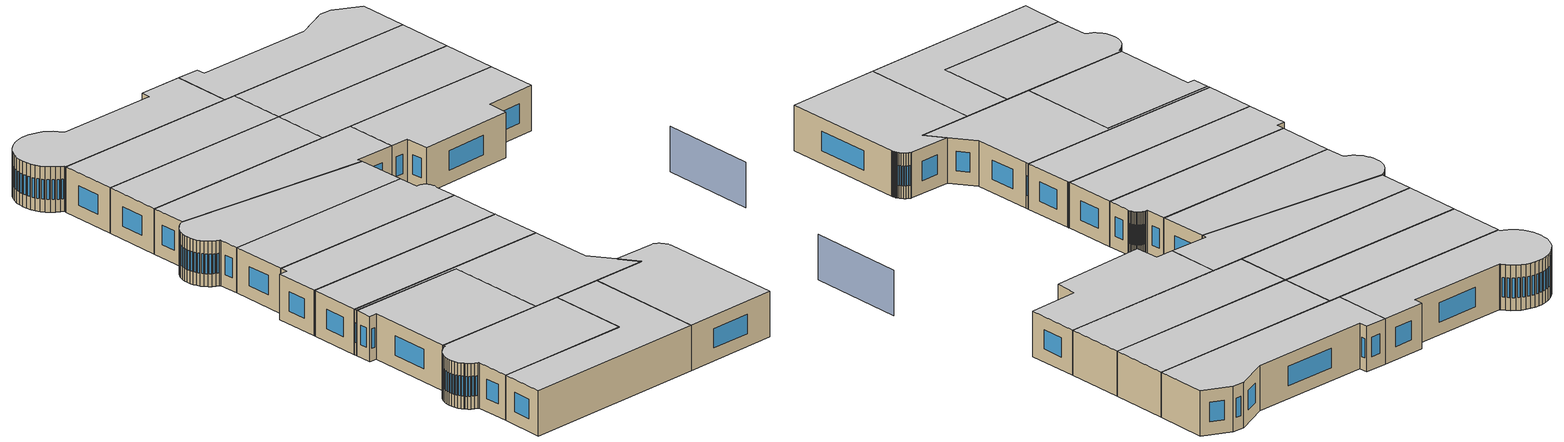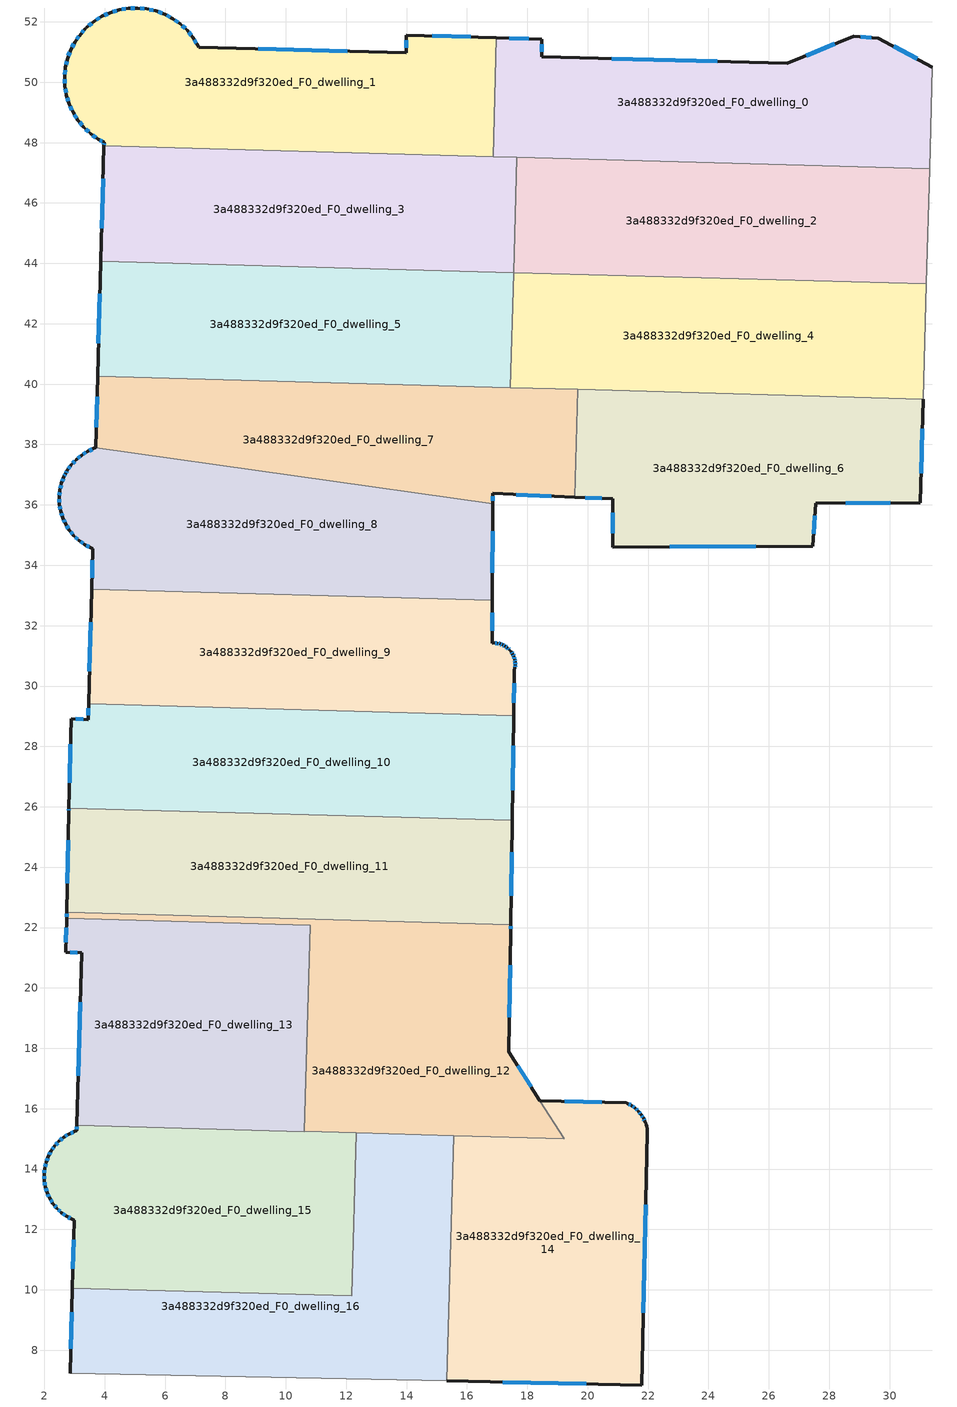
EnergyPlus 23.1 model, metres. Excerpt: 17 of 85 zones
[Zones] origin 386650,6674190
3a488332d9f320ed_F0_dwelling_0
 floor ground (EU_floor_Construction): 31.42,50.5 31.33,47.13 16.87,47.53 16.98,51.47 18.49,51.43 18.48,50.85 26.61,50.63 28.82,51.52 29.63,51.46 z0
 wall outside (EU_wall_Construction): 31.42,50.5 29.63,51.46 28.82,51.52 26.61,50.63 18.48,50.85 18.49,51.43 16.98,51.47 z0:3
 wall adiabatic (EU_wall_Construction): 31.33,47.13 31.42,50.5 z0:3
 wall to 3a488332d9f320ed_F0_dwelling_1 (EU_wall_Construction): 16.98,51.47 16.87,47.53 z0:3
 wall to 3a488332d9f320ed_F0_dwelling_2 (EU_wall_Construction): 17.65,47.51 31.33,47.13 z0:3
 wall to 3a488332d9f320ed_F0_dwelling_3 (EU_wall_Construction): 16.87,47.53 17.65,47.51 z0:3
 window (EU_Window_Construction): 24.28,50.69 20.8,50.78 / 28.19,51.27 27.24,50.88 / 29.4,51.48 29.05,51.51 / 30.91,50.77 30.14,51.19 / 18.05,51.44 17.41,51.46 / 18.48,51.01 18.48,51.26 z0.86:2.14
 ceiling to 3a488332d9f320ed_F1_dwelling_0 (EU_floor_Construction): 31.33,47.13 31.42,50.5 29.63,51.46 28.82,51.52 26.61,50.63 18.48,50.85 18.49,51.43 16.98,51.47 16.87,47.53 z3
3a488332d9f320ed_F0_dwelling_1
 floor ground (EU_floor_Construction): 16.98,51.47 16.87,47.53 3.98,47.89 3.98,48.01 3.78,48.12 3.53,48.29 3.31,48.5 3.11,48.74 2.95,49 2.82,49.28 2.73,49.57 2.68,49.88 2.67,50.18 2.7,50.49 2.77,50.79 2.88,51.08 3.02,51.35 3.2,51.6 3.36,51.77 3.41,51.82 3.65,52.02 3.91,52.18 4.19,52.31 4.48,52.4 4.78,52.45 5.09,52.46 5.4,52.43 5.7,52.36 5.98,52.25 6.26,52.11 6.51,51.93 6.73,51.72 6.92,51.48 7.09,51.22 7.12,51.16 13.99,50.97 13.99,51.56 z0
 wall outside (EU_wall_Construction): 16.98,51.47 13.99,51.56 13.99,50.97 7.12,51.16 7.09,51.22 6.92,51.48 6.73,51.72 6.51,51.93 6.26,52.11 5.98,52.25 5.7,52.36 5.4,52.43 5.09,52.46 4.78,52.45 4.48,52.4 4.19,52.31 3.91,52.18 3.65,52.02 3.41,51.82 3.36,51.77 3.2,51.6 3.02,51.35 2.88,51.08 2.77,50.79 2.7,50.49 2.67,50.18 2.68,49.88 2.73,49.57 2.82,49.28 2.95,49 3.11,48.74 3.31,48.5 3.53,48.29 3.78,48.12 3.98,48.01 3.98,47.89 z0:3
 wall to 3a488332d9f320ed_F0_dwelling_3 (EU_wall_Construction): 3.98,47.89 16.87,47.53 z0:3
 window (EU_Window_Construction): 2.85,50.99 2.8,50.87 / 2.98,51.27 2.92,51.15 / 3.15,51.53 3.07,51.42 / 3.31,51.72 3.25,51.65 / 3.58,51.96 3.48,51.88 / 3.83,52.13 3.72,52.06 / 4.11,52.27 3.99,52.22 / 4.4,52.37 4.27,52.33 / 4.7,52.43 4.57,52.41 / 5,52.46 4.87,52.45 / 5.31,52.44 5.18,52.45 / 5.61,52.38 5.48,52.41 / 5.9,52.28 5.78,52.33 / 6.18,52.15 6.06,52.21 / 6.43,51.98 6.33,52.06 / 6.67,51.78 6.57,51.87 / 6.87,51.55 6.79,51.65 / 7.04,51.3 6.97,51.41 / 12.03,51.02 9.09,51.1 / 13.99,51.39 13.99,51.14 / 16.12,51.5 14.85,51.54 / 3.98,47.97 3.98,47.92 / 3.84,48.08 3.92,48.04 / 3.61,48.24 3.71,48.17 / 3.37,48.44 3.47,48.35 / 3.17,48.67 3.25,48.57 / 3,48.93 3.07,48.81 / 2.86,49.2 2.92,49.08 / 2.76,49.49 2.8,49.36 / 2.7,49.79 2.72,49.66 / 2.68,50.1 2.68,49.96 / 2.69,50.4 2.68,50.27 / 2.75,50.7 2.72,50.57 z0.86:2.14
 ceiling to 3a488332d9f320ed_F1_dwelling_1 (EU_floor_Construction): 16.87,47.53 16.98,51.47 13.99,51.56 13.99,50.97 7.12,51.16 7.09,51.22 6.92,51.48 6.73,51.72 6.51,51.93 6.26,52.11 5.98,52.25 5.7,52.36 5.4,52.43 5.09,52.46 4.78,52.45 4.48,52.4 4.19,52.31 3.91,52.18 3.65,52.02 3.41,51.82 3.36,51.77 3.2,51.6 3.02,51.35 2.88,51.08 2.77,50.79 2.7,50.49 2.67,50.18 2.68,49.88 2.73,49.57 2.82,49.28 2.95,49 3.11,48.74 3.31,48.5 3.53,48.29 3.78,48.12 3.98,48.01 3.98,47.89 z3
3a488332d9f320ed_F0_dwelling_10
 floor ground (EU_floor_Construction): 17.55,29.02 17.5,25.55 2.82,25.95 2.89,28.92 3.45,28.89 3.47,29.41 z0
 wall outside (EU_wall_Construction): 3.47,29.41 3.45,28.89 2.89,28.92 2.82,25.95 / 17.5,25.55 17.55,29.02 z0:3
 wall to 3a488332d9f320ed_F0_dwelling_9 (EU_wall_Construction): 17.55,29.02 3.47,29.41 z0:3
 wall to 3a488332d9f320ed_F0_dwelling_11 (EU_wall_Construction): 2.82,25.95 17.5,25.55 z0:3
 window (EU_Window_Construction): 3.29,28.9 3.05,28.91 / 3.46,29.26 3.46,29.04 / 17.52,26.54 17.54,28.03 / 2.87,28.07 2.84,26.8 z0.86:2.14
 ceiling to 3a488332d9f320ed_F1_dwelling_10 (EU_floor_Construction): 17.5,25.55 17.55,29.02 3.47,29.41 3.45,28.89 2.89,28.92 2.82,25.95 z3
3a488332d9f320ed_F0_dwelling_11
 floor ground (EU_floor_Construction): 17.5,25.55 17.5,25.5 17.5,25.45 17.45,22.1 2.74,22.5 2.82,25.85 2.82,25.95 z0
 wall outside (EU_wall_Construction): 17.45,22.1 17.5,25.45 17.5,25.5 17.5,25.55 / 2.82,25.95 2.82,25.85 2.74,22.5 z0:3
 wall to 3a488332d9f320ed_F0_dwelling_12 (EU_wall_Construction): 2.74,22.5 17.45,22.1 z0:3
 window (EU_Window_Construction): 17.47,23.05 17.49,24.49 / 2.8,24.9 2.76,23.46 / 2.82,25.93 2.82,25.88 z0.86:2.14
 ceiling to 3a488332d9f320ed_F1_dwelling_11 (EU_floor_Construction): 17.45,22.1 17.5,25.45 17.5,25.5 17.5,25.55 2.82,25.95 2.82,25.85 2.74,22.5 z3
3a488332d9f320ed_F0_dwelling_12
 floor ground (EU_floor_Construction): 17.45,22.1 17.45,21.9 17.39,17.89 18.42,16.27 19.22,15 10.62,15.24 10.8,22.08 2.74,22.31 2.74,22.5 z0
 wall outside (EU_wall_Construction): 2.74,22.5 2.74,22.31 / 18.42,16.27 17.39,17.89 17.45,21.9 17.45,22.1 z0:3
 wall to 3a488332d9f320ed_F0_dwelling_13 (EU_wall_Construction): 2.74,22.31 10.8,22.08 10.62,15.24 z0:3
 wall to 3a488332d9f320ed_F0_dwelling_14 (EU_wall_Construction): 15.56,15.11 19.22,15 18.42,16.27 z0:3
 wall to 3a488332d9f320ed_F0_dwelling_16 (EU_wall_Construction): 12.33,15.2 15.56,15.11 z0:3
 wall to 3a488332d9f320ed_F0_dwelling_15 (EU_wall_Construction): 10.62,15.24 12.33,15.2 z0:3
 window (EU_Window_Construction): 2.74,22.45 2.74,22.36 / 17.45,21.96 17.45,22.04 / 17.41,19.04 17.43,20.75 / 18.12,16.73 17.68,17.43 z0.86:2.14
 ceiling to 3a488332d9f320ed_F1_dwelling_12 (EU_floor_Construction): 19.22,15 18.42,16.27 17.39,17.89 17.45,21.9 17.45,22.1 2.74,22.5 2.74,22.31 10.8,22.08 10.62,15.24 z3
3a488332d9f320ed_F0_dwelling_13
 floor ground (EU_floor_Construction): 10.8,22.08 10.62,15.24 3.08,15.45 3.24,21.16 2.71,21.18 2.74,22.31 z0
 wall outside (EU_wall_Construction): 2.74,22.31 2.71,21.18 3.24,21.16 3.08,15.45 z0:3
 wall to 3a488332d9f320ed_F0_dwelling_15 (EU_wall_Construction): 3.08,15.45 10.62,15.24 z0:3
 window (EU_Window_Construction): 3.19,19.53 3.13,17.08 / 2.86,21.18 3.09,21.17 / 2.73,21.99 2.72,21.5 z0.86:2.14
 ceiling to 3a488332d9f320ed_F1_dwelling_13 (EU_floor_Construction): 10.62,15.24 10.8,22.08 2.74,22.31 2.71,21.18 3.24,21.16 3.08,15.45 z3
3a488332d9f320ed_F0_dwelling_14
 floor ground (EU_floor_Construction): 21.68,15.92 21.78,15.8 21.85,15.68 21.89,15.59 21.91,15.55 21.92,15.53 21.94,15.47 21.95,15.41 21.97,15.33 21.98,15.27 21.98,15.2 21.79,6.85 15.34,6.98 15.56,15.11 19.22,15 18.42,16.27 21.28,16.19 21.33,16.17 21.46,16.1 21.58,16.02 z0
 wall outside (EU_wall_Construction): 15.34,6.98 21.79,6.85 21.98,15.2 21.98,15.27 21.97,15.33 21.95,15.41 21.94,15.47 21.92,15.53 21.91,15.55 21.89,15.59 21.85,15.68 21.78,15.8 21.68,15.92 21.58,16.02 21.46,16.1 21.33,16.17 21.28,16.19 18.42,16.27 z0:3
 wall to 3a488332d9f320ed_F0_dwelling_16 (EU_wall_Construction): 15.56,15.11 15.34,6.98 z0:3
 window (EU_Window_Construction): 20.46,16.21 19.24,16.25 / 21.42,16.12 21.36,16.15 / 21.54,16.04 21.49,16.08 / 21.65,15.95 21.61,15.99 / 21.75,15.84 21.71,15.89 / 21.83,15.72 21.8,15.77 / 21.88,15.61 21.86,15.66 / 21.85,9.23 21.93,12.82 / 17.18,6.94 19.95,6.88 z0.86:2.14
 ceiling to 3a488332d9f320ed_F1_dwelling_14 (EU_floor_Construction): 21.79,6.85 21.98,15.2 21.98,15.27 21.97,15.33 21.95,15.41 21.94,15.47 21.92,15.53 21.91,15.55 21.89,15.59 21.85,15.68 21.78,15.8 21.68,15.92 21.58,16.02 21.46,16.1 21.33,16.17 21.28,16.19 18.42,16.27 19.22,15 15.56,15.11 15.34,6.98 z3
3a488332d9f320ed_F0_dwelling_15
 floor ground (EU_floor_Construction): 12.33,15.2 12.18,9.8 2.93,10.06 2.99,12.31 2.92,12.34 2.74,12.43 2.57,12.55 2.42,12.7 2.32,12.82 2.29,12.85 2.18,13.03 2.09,13.21 2.03,13.41 2,13.62 1.99,13.82 2.01,14.03 2.06,14.23 2.13,14.42 2.23,14.6 2.35,14.77 2.49,14.92 2.65,15.05 2.82,15.16 3.01,15.24 3.07,15.27 3.08,15.45 z0
 wall outside (EU_wall_Construction): 3.07,15.27 3.01,15.24 2.82,15.16 2.65,15.05 2.49,14.92 2.35,14.77 2.23,14.6 2.13,14.42 2.06,14.23 2.01,14.03 1.99,13.82 2,13.62 2.03,13.41 2.09,13.21 2.18,13.03 2.29,12.85 2.32,12.82 2.42,12.7 2.57,12.55 2.74,12.43 2.92,12.34 2.99,12.31 2.93,10.06 / 3.08,15.45 3.08,15.27 z0:3
 wall to 3a488332d9f320ed_F0_dwelling_16 (EU_wall_Construction): 2.93,10.06 12.18,9.8 12.33,15.2 z0:3
 window (EU_Window_Construction): 2.05,13.36 2.08,13.27 / 2.01,13.56 2.02,13.47 / 1.99,13.76 2,13.67 / 2.01,13.97 2,13.88 / 2.04,14.17 2.03,14.08 / 2.11,14.36 2.08,14.28 / 2.2,14.55 2.16,14.47 / 2.31,14.72 2.26,14.65 / 2.45,14.88 2.39,14.81 / 2.6,15.01 2.53,14.96 / 2.77,15.13 2.69,15.08 / 2.95,15.22 2.87,15.18 / 3.08,15.4 3.08,15.32 / 2.97,11.67 2.95,10.7 / 2.79,12.41 2.87,12.37 / 2.62,12.52 2.69,12.47 / 2.46,12.66 2.53,12.59 / 2.34,12.79 2.39,12.73 / 2.21,12.98 2.26,12.9 / 2.12,13.16 2.15,13.08 z0.86:2.14
 ceiling to 3a488332d9f320ed_F1_dwelling_15 (EU_floor_Construction): 12.18,9.8 12.33,15.2 3.08,15.45 3.07,15.27 3.01,15.24 2.82,15.16 2.65,15.05 2.49,14.92 2.35,14.77 2.23,14.6 2.13,14.42 2.06,14.23 2.01,14.03 1.99,13.82 2,13.62 2.03,13.41 2.09,13.21 2.18,13.03 2.29,12.85 2.32,12.82 2.42,12.7 2.57,12.55 2.74,12.43 2.92,12.34 2.99,12.31 2.93,10.06 z3
3a488332d9f320ed_F0_dwelling_16
 floor ground (EU_floor_Construction): 15.56,15.11 15.34,6.98 2.85,7.24 2.93,10.06 12.18,9.8 12.33,15.2 z0
 wall outside (EU_wall_Construction): 2.93,10.06 2.85,7.24 z0:3
 wall adiabatic (EU_wall_Construction): 2.85,7.24 15.34,6.98 z0:3
 window (EU_Window_Construction): 2.91,9.25 2.88,8.04 z0.86:2.14
 ceiling to 3a488332d9f320ed_F1_dwelling_16 (EU_floor_Construction): 15.34,6.98 15.56,15.11 12.33,15.2 12.18,9.8 2.93,10.06 2.85,7.24 z3
3a488332d9f320ed_F0_dwelling_2
 floor ground (EU_floor_Construction): 31.33,47.13 31.22,43.32 17.55,43.7 17.65,47.51 z0
 wall to 3a488332d9f320ed_F0_dwelling_4 (EU_wall_Construction): 17.55,43.7 31.22,43.32 z0:3
 wall to 3a488332d9f320ed_F0_dwelling_3 (EU_wall_Construction): 17.65,47.51 17.55,43.7 z0:3
 wall adiabatic (EU_wall_Construction): 31.22,43.32 31.33,47.13 z0:3
 ceiling to 3a488332d9f320ed_F1_dwelling_2 (EU_floor_Construction): 31.22,43.32 31.33,47.13 17.65,47.51 17.55,43.7 z3
3a488332d9f320ed_F0_dwelling_3
 floor ground (EU_floor_Construction): 17.65,47.51 17.55,43.7 3.87,44.08 3.98,47.89 z0
 wall outside (EU_wall_Construction): 3.98,47.89 3.87,44.08 z0:3
 wall to 3a488332d9f320ed_F0_dwelling_5 (EU_wall_Construction): 3.87,44.08 17.55,43.7 z0:3
 window (EU_Window_Construction): 3.95,46.8 3.9,45.17 z0.86:2.14
 ceiling to 3a488332d9f320ed_F1_dwelling_3 (EU_floor_Construction): 17.55,43.7 17.65,47.51 3.98,47.89 3.87,44.08 z3
3a488332d9f320ed_F0_dwelling_4
 floor ground (EU_floor_Construction): 31.22,43.32 31.12,39.51 17.44,39.88 17.55,43.7 z0
 wall to 3a488332d9f320ed_F0_dwelling_5 (EU_wall_Construction): 17.55,43.7 17.44,39.88 z0:3
 wall adiabatic (EU_wall_Construction): 31.12,39.51 31.22,43.32 z0:3
 wall to 3a488332d9f320ed_F0_dwelling_6 (EU_wall_Construction): 19.66,39.82 31.12,39.51 z0:3
 wall to 3a488332d9f320ed_F0_dwelling_7 (EU_wall_Construction): 17.44,39.88 19.66,39.82 z0:3
 ceiling to 3a488332d9f320ed_F1_dwelling_4 (EU_floor_Construction): 31.12,39.51 31.22,43.32 17.55,43.7 17.44,39.88 z3
3a488332d9f320ed_F0_dwelling_5
 floor ground (EU_floor_Construction): 17.55,43.7 17.44,39.88 3.77,40.26 3.87,44.08 z0
 wall outside (EU_wall_Construction): 3.87,44.08 3.77,40.26 z0:3
 wall to 3a488332d9f320ed_F0_dwelling_7 (EU_wall_Construction): 3.77,40.26 17.44,39.88 z0:3
 window (EU_Window_Construction): 3.84,42.99 3.8,41.35 z0.86:2.14
 ceiling to 3a488332d9f320ed_F1_dwelling_5 (EU_floor_Construction): 17.44,39.88 17.55,43.7 3.87,44.08 3.77,40.26 z3
3a488332d9f320ed_F0_dwelling_6
 floor ground (EU_floor_Construction): 31.12,39.51 31.02,36.07 27.55,36.05 27.46,34.63 20.83,34.6 20.83,36.2 19.57,36.26 19.66,39.82 z0
 wall outside (EU_wall_Construction): 19.57,36.26 20.83,36.2 20.83,34.6 27.46,34.63 27.55,36.05 31.02,36.07 31.12,39.51 z0:3
 wall to 3a488332d9f320ed_F0_dwelling_7 (EU_wall_Construction): 19.66,39.82 19.57,36.26 z0:3
 window (EU_Window_Construction): 28.55,36.06 30.03,36.07 / 27.49,35.04 27.53,35.65 / 22.72,34.61 25.56,34.62 / 20.83,35.74 20.83,35.06 / 19.93,36.24 20.47,36.22 / 31.05,37.05 31.09,38.52 z0.86:2.14
 ceiling to 3a488332d9f320ed_F1_dwelling_6 (EU_floor_Construction): 31.02,36.07 31.12,39.51 19.66,39.82 19.57,36.26 20.83,36.2 20.83,34.6 27.46,34.63 27.55,36.05 z3
3a488332d9f320ed_F0_dwelling_7
 floor ground (EU_floor_Construction): 19.66,39.82 19.57,36.26 16.86,36.38 16.85,36.04 3.7,37.89 3.77,40.26 z0
 wall outside (EU_wall_Construction): 16.85,36.04 16.86,36.38 19.57,36.26 / 3.77,40.26 3.7,37.89 z0:3
 wall to 3a488332d9f320ed_F0_dwelling_8 (EU_wall_Construction): 3.7,37.89 16.85,36.04 z0:3
 window (EU_Window_Construction): 16.86,36.14 16.86,36.28 / 3.75,39.59 3.72,38.57 / 17.63,36.34 18.79,36.29 z0.86:2.14
 ceiling to 3a488332d9f320ed_F1_dwelling_7 (EU_floor_Construction): 19.57,36.26 19.66,39.82 3.77,40.26 3.7,37.89 16.85,36.04 16.86,36.38 z3
3a488332d9f320ed_F0_dwelling_8
 floor ground (EU_floor_Construction): 16.85,36.04 16.84,32.83 3.57,33.2 3.61,34.55 3.55,34.58 3.34,34.68 3.15,34.82 2.98,34.98 2.83,35.16 2.71,35.36 2.61,35.57 2.54,35.79 2.5,36.02 2.49,36.26 2.52,36.49 2.57,36.72 2.65,36.93 2.71,37.04 2.76,37.14 2.9,37.33 3.06,37.5 3.24,37.65 3.43,37.77 3.65,37.87 3.7,37.89 z0
 wall outside (EU_wall_Construction): 3.7,37.89 3.65,37.87 3.43,37.77 3.24,37.65 3.06,37.5 2.9,37.33 2.76,37.14 2.71,37.04 2.65,36.93 2.57,36.72 2.52,36.49 2.49,36.26 2.5,36.02 2.54,35.79 2.61,35.57 2.71,35.36 2.83,35.16 2.98,34.98 3.15,34.82 3.34,34.68 3.55,34.58 3.61,34.55 3.57,33.2 / 16.84,32.83 16.85,36.04 z0:3
 wall to 3a488332d9f320ed_F0_dwelling_9 (EU_wall_Construction): 3.57,33.2 16.84,32.83 z0:3
 window (EU_Window_Construction): 2.5,36.19 2.5,36.09 / 2.51,36.42 2.5,36.32 / 2.56,36.65 2.53,36.55 / 2.63,36.87 2.59,36.78 / 2.69,37.01 2.67,36.97 / 2.75,37.11 2.72,37.07 / 2.86,37.28 2.8,37.19 / 3.01,37.45 2.94,37.38 / 3.18,37.61 3.11,37.54 / 3.38,37.74 3.29,37.68 / 3.59,37.84 3.49,37.8 / 16.85,33.75 16.85,35.12 / 3.6,34.16 3.58,33.59 / 3.4,34.65 3.49,34.61 / 3.2,34.78 3.29,34.72 / 3.03,34.93 3.1,34.87 / 2.87,35.11 2.94,35.03 / 2.74,35.3 2.8,35.22 / 2.64,35.51 2.68,35.42 / 2.56,35.73 2.59,35.63 / 2.51,35.96 2.53,35.86 z0.86:2.14
 ceiling to 3a488332d9f320ed_F1_dwelling_8 (EU_floor_Construction): 16.84,32.83 16.85,36.04 3.7,37.89 3.65,37.87 3.43,37.77 3.24,37.65 3.06,37.5 2.9,37.33 2.76,37.14 2.71,37.04 2.65,36.93 2.57,36.72 2.52,36.49 2.49,36.26 2.5,36.02 2.54,35.79 2.61,35.57 2.71,35.36 2.83,35.16 2.98,34.98 3.15,34.82 3.34,34.68 3.55,34.58 3.61,34.55 3.57,33.2 z3
3a488332d9f320ed_F0_dwelling_9
 floor ground (EU_floor_Construction): 16.84,32.83 16.84,31.42 16.92,31.43 17.01,31.42 17.1,31.4 17.19,31.36 17.27,31.32 17.34,31.27 17.41,31.2 17.44,31.17 17.47,31.13 17.52,31.05 17.56,30.97 17.58,30.88 17.6,30.79 17.6,30.7 17.59,30.61 17.57,30.52 17.55,29.02 3.47,29.41 3.57,33.2 z0
 wall outside (EU_wall_Construction): 17.55,29.02 17.57,30.52 17.59,30.61 17.6,30.7 17.6,30.79 17.58,30.88 17.56,30.97 17.52,31.05 17.47,31.13 17.44,31.17 17.41,31.2 17.34,31.27 17.27,31.32 17.19,31.36 17.1,31.4 17.01,31.42 16.92,31.43 16.84,31.42 16.84,32.83 / 3.57,33.2 3.47,29.41 z0:3
 window (EU_Window_Construction): 17.07,31.4 17.04,31.41 / 17.16,31.37 17.12,31.39 / 17.24,31.33 17.21,31.35 / 17.32,31.28 17.29,31.31 / 17.39,31.22 17.36,31.25 / 17.5,31.08 17.48,31.11 / 17.54,31 17.53,31.03 / 17.58,30.91 17.56,30.95 / 17.59,30.82 17.59,30.86 / 17.6,30.73 17.6,30.77 / 17.59,30.63 17.6,30.67 / 17.56,29.45 17.57,30.09 / 3.54,32.12 3.5,30.5 / 16.84,31.83 16.84,32.43 / 16.98,31.42 16.94,31.42 z0.86:2.14
 ceiling to 3a488332d9f320ed_F1_dwelling_9 (EU_floor_Construction): 17.55,29.02 17.57,30.52 17.59,30.61 17.6,30.7 17.6,30.79 17.58,30.88 17.56,30.97 17.52,31.05 17.47,31.13 17.44,31.17 17.41,31.2 17.34,31.27 17.27,31.32 17.19,31.36 17.1,31.4 17.01,31.42 16.92,31.43 16.84,31.42 16.84,32.83 3.57,33.2 3.47,29.41 z3
shading: 32.85,19.94 33.04,26.45 z0:3
[Building]
EU S2 Campaign: North Axis=0; Terrain=City; Solar Distribution=FullExterior
[Site:Location]
Helsinki-Vantaa.AP: Latitude=60.317; Longitude=24.963; Time Zone=2; Elevation=54.6
[SizingPeriod:WeatherFileDays]
AnnualSizingPeriod: Begin Month=1; Begin Day of Month=1; End Month=12; End Day of Month=31; Day of Week for Start Day=Monday; Use Weather File Daylight Saving Period=No; Use Weather File Rain and Snow Indicators=No
[MATERIAL]
EU_InternalMass_Material: Roughness=MediumRough; Thickness=0.1; Conductivity=1; Density=1800; Specific Heat=900; Thermal Absorptance=0.9; Solar Absorptance=0.7; Visible Absorptance=0.7
[MATERIAL:NOMASS] Roughness=MediumRough; Thermal Absorptance=0.9; Solar Absorptance=0.7; Visible Absorptance=0.7
Name | Thermal Resistance
EU_wall_NoMass | 1.10183
EU_floor_NoMass | 1.70606
[WINDOWMATERIAL:SIMPLEGLAZINGSYSTEM]
EU_Window_SimpleGlazing: UFactor=3.11035; Solar Heat Gain Coefficient=0.8; Visible Transmittance=0.8
[CONSTRUCTION]
EU_wall_Construction: EU_wall_NoMass
EU_floor_Construction: EU_floor_NoMass
EU_Window_Construction: EU_Window_SimpleGlazing
EU_InternalMass_Construction: EU_InternalMass_Material
[ZONE] Type=1; Multiplier=1; Ceiling Height=autocalculate; Floor Area=autocalculate; Part of Total Floor Area=Yes
Name | Volume
3a488332d9f320ed_F0_dwelling_0 | 156.535
3a488332d9f320ed_F0_dwelling_1 | 156.512
3a488332d9f320ed_F0_dwelling_10 | 152.123
3a488332d9f320ed_F0_dwelling_11 | 152.117
3a488332d9f320ed_F0_dwelling_12 | 154.098
3a488332d9f320ed_F0_dwelling_13 | 156.516
3a488332d9f320ed_F0_dwelling_14 | 167.725
3a488332d9f320ed_F0_dwelling_15 | 156.538
3a488332d9f320ed_F0_dwelling_16 | 156.498
3a488332d9f320ed_F0_dwelling_2 | 156.54
3a488332d9f320ed_F0_dwelling_3 | 156.541
3a488332d9f320ed_F0_dwelling_4 | 156.513
3a488332d9f320ed_F0_dwelling_5 | 156.519
3a488332d9f320ed_F0_dwelling_6 | 152.199
3a488332d9f320ed_F0_dwelling_7 | 152.172
3a488332d9f320ed_F0_dwelling_8 | 165.097
3a488332d9f320ed_F0_dwelling_9 | 156.521
[INTERNALMASS] Construction=EU_InternalMass_Construction
Name | Zone or ZoneList | Surface Area
3a488332d9f320ed_F0_dwelling_0_EU_InternalMass | 3a488332d9f320ed_F0_dwelling_0 | 52.1788
3a488332d9f320ed_F0_dwelling_1_EU_InternalMass | 3a488332d9f320ed_F0_dwelling_1 | 52.1707
3a488332d9f320ed_F0_dwelling_2_EU_InternalMass | 3a488332d9f320ed_F0_dwelling_2 | 52.1799
3a488332d9f320ed_F0_dwelling_3_EU_InternalMass | 3a488332d9f320ed_F0_dwelling_3 | 52.18
3a488332d9f320ed_F0_dwelling_4_EU_InternalMass | 3a488332d9f320ed_F0_dwelling_4 | 52.1693
3a488332d9f320ed_F0_dwelling_5_EU_InternalMass | 3a488332d9f320ed_F0_dwelling_5 | 52.1759
3a488332d9f320ed_F0_dwelling_6_EU_InternalMass | 3a488332d9f320ed_F0_dwelling_6 | 50.732
3a488332d9f320ed_F0_dwelling_7_EU_InternalMass | 3a488332d9f320ed_F0_dwelling_7 | 50.756
3a488332d9f320ed_F0_dwelling_8_EU_InternalMass | 3a488332d9f320ed_F0_dwelling_8 | 55.0319
3a488332d9f320ed_F0_dwelling_9_EU_InternalMass | 3a488332d9f320ed_F0_dwelling_9 | 52.1737
3a488332d9f320ed_F0_dwelling_10_EU_InternalMass | 3a488332d9f320ed_F0_dwelling_10 | 50.7077
3a488332d9f320ed_F0_dwelling_11_EU_InternalMass | 3a488332d9f320ed_F0_dwelling_11 | 50.706
3a488332d9f320ed_F0_dwelling_12_EU_InternalMass | 3a488332d9f320ed_F0_dwelling_12 | 51.3699
3a488332d9f320ed_F0_dwelling_13_EU_InternalMass | 3a488332d9f320ed_F0_dwelling_13 | 52.1724
3a488332d9f320ed_F0_dwelling_14_EU_InternalMass | 3a488332d9f320ed_F0_dwelling_14 | 55.9105
3a488332d9f320ed_F0_dwelling_15_EU_InternalMass | 3a488332d9f320ed_F0_dwelling_15 | 52.1775
3a488332d9f320ed_F0_dwelling_16_EU_InternalMass | 3a488332d9f320ed_F0_dwelling_16 | 52.1664
[OTHEREQUIPMENT] Fuel Type=Electricity; Design Level Calculation Method=Watts/Area; Power per Zone Floor Area=1; Fraction Latent=0; Fraction Radiant=0; Fraction Lost=0; Carbon Dioxide Generation Rate=0; EndUse Subcategory=EU_Step8_InternalGains
Name | Zone or ZoneList or Space or SpaceList | Schedule
EU_Step8_InternalGain_3a488332d9f320ed_F0_dwelling_0_f000 | 3a488332d9f320ed_F0_dwelling_0 | EU_Step8_GainSchedule_3a488332d9f320ed_F0_dwelling_0_f000
EU_Step8_InternalGain_3a488332d9f320ed_F0_dwelling_1_f000 | 3a488332d9f320ed_F0_dwelling_1 | EU_Step8_GainSchedule_3a488332d9f320ed_F0_dwelling_1_f000
EU_Step8_InternalGain_3a488332d9f320ed_F0_dwelling_2_f000 | 3a488332d9f320ed_F0_dwelling_2 | EU_Step8_GainSchedule_3a488332d9f320ed_F0_dwelling_2_f000
EU_Step8_InternalGain_3a488332d9f320ed_F0_dwelling_3_f000 | 3a488332d9f320ed_F0_dwelling_3 | EU_Step8_GainSchedule_3a488332d9f320ed_F0_dwelling_3_f000
EU_Step8_InternalGain_3a488332d9f320ed_F0_dwelling_4_f000 | 3a488332d9f320ed_F0_dwelling_4 | EU_Step8_GainSchedule_3a488332d9f320ed_F0_dwelling_4_f000
EU_Step8_InternalGain_3a488332d9f320ed_F0_dwelling_5_f000 | 3a488332d9f320ed_F0_dwelling_5 | EU_Step8_GainSchedule_3a488332d9f320ed_F0_dwelling_5_f000
EU_Step8_InternalGain_3a488332d9f320ed_F0_dwelling_6_f000 | 3a488332d9f320ed_F0_dwelling_6 | EU_Step8_GainSchedule_3a488332d9f320ed_F0_dwelling_6_f000
EU_Step8_InternalGain_3a488332d9f320ed_F0_dwelling_7_f000 | 3a488332d9f320ed_F0_dwelling_7 | EU_Step8_GainSchedule_3a488332d9f320ed_F0_dwelling_7_f000
EU_Step8_InternalGain_3a488332d9f320ed_F0_dwelling_8_f000 | 3a488332d9f320ed_F0_dwelling_8 | EU_Step8_GainSchedule_3a488332d9f320ed_F0_dwelling_8_f000
EU_Step8_InternalGain_3a488332d9f320ed_F0_dwelling_9_f000 | 3a488332d9f320ed_F0_dwelling_9 | EU_Step8_GainSchedule_3a488332d9f320ed_F0_dwelling_9_f000
EU_Step8_InternalGain_3a488332d9f320ed_F0_dwelling_10_f000 | 3a488332d9f320ed_F0_dwelling_10 | EU_Step8_GainSchedule_3a488332d9f320ed_F0_dwelling_10_f000
EU_Step8_InternalGain_3a488332d9f320ed_F0_dwelling_11_f000 | 3a488332d9f320ed_F0_dwelling_11 | EU_Step8_GainSchedule_3a488332d9f320ed_F0_dwelling_11_f000
EU_Step8_InternalGain_3a488332d9f320ed_F0_dwelling_12_f000 | 3a488332d9f320ed_F0_dwelling_12 | EU_Step8_GainSchedule_3a488332d9f320ed_F0_dwelling_12_f000
EU_Step8_InternalGain_3a488332d9f320ed_F0_dwelling_13_f000 | 3a488332d9f320ed_F0_dwelling_13 | EU_Step8_GainSchedule_3a488332d9f320ed_F0_dwelling_13_f000
EU_Step8_InternalGain_3a488332d9f320ed_F0_dwelling_14_f000 | 3a488332d9f320ed_F0_dwelling_14 | EU_Step8_GainSchedule_3a488332d9f320ed_F0_dwelling_14_f000
EU_Step8_InternalGain_3a488332d9f320ed_F0_dwelling_15_f000 | 3a488332d9f320ed_F0_dwelling_15 | EU_Step8_GainSchedule_3a488332d9f320ed_F0_dwelling_15_f000
EU_Step8_InternalGain_3a488332d9f320ed_F0_dwelling_16_f000 | 3a488332d9f320ed_F0_dwelling_16 | EU_Step8_GainSchedule_3a488332d9f320ed_F0_dwelling_16_f000
[ZONEVENTILATION:DESIGNFLOWRATE] Schedule=EU_AlwaysOn; Design Flow Rate Calculation Method=AirChanges/Hour; Air Changes per Hour=0.756316; Ventilation Type=Natural; Fan Pressure Rise=0; Fan Total Efficiency=1; Constant Term Coefficient=1; Temperature Term Coefficient=0; Velocity Term Coefficient=0; Velocity Squared Term Coefficient=0; Minimum Indoor Temperature=-100; Maximum Indoor Temperature=100; Delta Temperature=-100; Minimum Outdoor Temperature=-100; Maximum Outdoor Temperature=100; Maximum Wind Speed=40
Name | Zone or ZoneList or Space or SpaceList
EU_ConstantAir_3a488332d9f320ed_F0_dwelling_0 | 3a488332d9f320ed_F0_dwelling_0
EU_ConstantAir_3a488332d9f320ed_F0_dwelling_1 | 3a488332d9f320ed_F0_dwelling_1
EU_ConstantAir_3a488332d9f320ed_F0_dwelling_2 | 3a488332d9f320ed_F0_dwelling_2
EU_ConstantAir_3a488332d9f320ed_F0_dwelling_3 | 3a488332d9f320ed_F0_dwelling_3
EU_ConstantAir_3a488332d9f320ed_F0_dwelling_4 | 3a488332d9f320ed_F0_dwelling_4
EU_ConstantAir_3a488332d9f320ed_F0_dwelling_5 | 3a488332d9f320ed_F0_dwelling_5
EU_ConstantAir_3a488332d9f320ed_F0_dwelling_6 | 3a488332d9f320ed_F0_dwelling_6
EU_ConstantAir_3a488332d9f320ed_F0_dwelling_7 | 3a488332d9f320ed_F0_dwelling_7
EU_ConstantAir_3a488332d9f320ed_F0_dwelling_8 | 3a488332d9f320ed_F0_dwelling_8
EU_ConstantAir_3a488332d9f320ed_F0_dwelling_9 | 3a488332d9f320ed_F0_dwelling_9
EU_ConstantAir_3a488332d9f320ed_F0_dwelling_10 | 3a488332d9f320ed_F0_dwelling_10
EU_ConstantAir_3a488332d9f320ed_F0_dwelling_11 | 3a488332d9f320ed_F0_dwelling_11
EU_ConstantAir_3a488332d9f320ed_F0_dwelling_12 | 3a488332d9f320ed_F0_dwelling_12
EU_ConstantAir_3a488332d9f320ed_F0_dwelling_13 | 3a488332d9f320ed_F0_dwelling_13
EU_ConstantAir_3a488332d9f320ed_F0_dwelling_14 | 3a488332d9f320ed_F0_dwelling_14
EU_ConstantAir_3a488332d9f320ed_F0_dwelling_15 | 3a488332d9f320ed_F0_dwelling_15
EU_ConstantAir_3a488332d9f320ed_F0_dwelling_16 | 3a488332d9f320ed_F0_dwelling_16
[HVACTEMPLATE:THERMOSTAT] Constant Heating Setpoint=20; Constant Cooling Setpoint=50
EU_HeatOnly_3a488332d9f320ed_F0_dwelling_0; EU_HeatOnly_3a488332d9f320ed_F0_dwelling_1; EU_HeatOnly_3a488332d9f320ed_F0_dwelling_2; EU_HeatOnly_3a488332d9f320ed_F0_dwelling_3; EU_HeatOnly_3a488332d9f320ed_F0_dwelling_4; EU_HeatOnly_3a488332d9f320ed_F0_dwelling_5; EU_HeatOnly_3a488332d9f320ed_F0_dwelling_6; EU_HeatOnly_3a488332d9f320ed_F0_dwelling_7; EU_HeatOnly_3a488332d9f320ed_F0_dwelling_8; EU_HeatOnly_3a488332d9f320ed_F0_dwelling_9; EU_HeatOnly_3a488332d9f320ed_F0_dwelling_10; EU_HeatOnly_3a488332d9f320ed_F0_dwelling_11; EU_HeatOnly_3a488332d9f320ed_F0_dwelling_12; EU_HeatOnly_3a488332d9f320ed_F0_dwelling_13; EU_HeatOnly_3a488332d9f320ed_F0_dwelling_14; EU_HeatOnly_3a488332d9f320ed_F0_dwelling_15; EU_HeatOnly_3a488332d9f320ed_F0_dwelling_16; EU_HeatOnly_3a488332d9f320ed_F1_dwelling_0; EU_HeatOnly_3a488332d9f320ed_F1_dwelling_1; EU_HeatOnly_3a488332d9f320ed_F1_dwelling_2; EU_HeatOnly_3a488332d9f320ed_F1_dwelling_3; EU_HeatOnly_3a488332d9f320ed_F1_dwelling_4; EU_HeatOnly_3a488332d9f320ed_F1_dwelling_5; EU_HeatOnly_3a488332d9f320ed_F1_dwelling_6; EU_HeatOnly_3a488332d9f320ed_F1_dwelling_7; EU_HeatOnly_3a488332d9f320ed_F1_dwelling_8; EU_HeatOnly_3a488332d9f320ed_F1_dwelling_9; EU_HeatOnly_3a488332d9f320ed_F1_dwelling_10; EU_HeatOnly_3a488332d9f320ed_F1_dwelling_11; EU_HeatOnly_3a488332d9f320ed_F1_dwelling_12; EU_HeatOnly_3a488332d9f320ed_F1_dwelling_13; EU_HeatOnly_3a488332d9f320ed_F1_dwelling_14; EU_HeatOnly_3a488332d9f320ed_F1_dwelling_15; EU_HeatOnly_3a488332d9f320ed_F1_dwelling_16; EU_HeatOnly_3a488332d9f320ed_F2_dwelling_0; EU_HeatOnly_3a488332d9f320ed_F2_dwelling_1; EU_HeatOnly_3a488332d9f320ed_F2_dwelling_2; EU_HeatOnly_3a488332d9f320ed_F2_dwelling_3; EU_HeatOnly_3a488332d9f320ed_F2_dwelling_4; EU_HeatOnly_3a488332d9f320ed_F2_dwelling_5; EU_HeatOnly_3a488332d9f320ed_F2_dwelling_6; EU_HeatOnly_3a488332d9f320ed_F2_dwelling_7; EU_HeatOnly_3a488332d9f320ed_F2_dwelling_8; EU_HeatOnly_3a488332d9f320ed_F2_dwelling_9; EU_HeatOnly_3a488332d9f320ed_F2_dwelling_10; EU_HeatOnly_3a488332d9f320ed_F2_dwelling_11; EU_HeatOnly_3a488332d9f320ed_F2_dwelling_12; EU_HeatOnly_3a488332d9f320ed_F2_dwelling_13; EU_HeatOnly_3a488332d9f320ed_F2_dwelling_14; EU_HeatOnly_3a488332d9f320ed_F2_dwelling_15; EU_HeatOnly_3a488332d9f320ed_F2_dwelling_16; EU_HeatOnly_3a488332d9f320ed_F3_dwelling_0; EU_HeatOnly_3a488332d9f320ed_F3_dwelling_1; EU_HeatOnly_3a488332d9f320ed_F3_dwelling_2; EU_HeatOnly_3a488332d9f320ed_F3_dwelling_3; EU_HeatOnly_3a488332d9f320ed_F3_dwelling_4; EU_HeatOnly_3a488332d9f320ed_F3_dwelling_5; EU_HeatOnly_3a488332d9f320ed_F3_dwelling_6; EU_HeatOnly_3a488332d9f320ed_F3_dwelling_7; EU_HeatOnly_3a488332d9f320ed_F3_dwelling_8; EU_HeatOnly_3a488332d9f320ed_F3_dwelling_9; EU_HeatOnly_3a488332d9f320ed_F3_dwelling_10; EU_HeatOnly_3a488332d9f320ed_F3_dwelling_11; EU_HeatOnly_3a488332d9f320ed_F3_dwelling_12; EU_HeatOnly_3a488332d9f320ed_F3_dwelling_13; EU_HeatOnly_3a488332d9f320ed_F3_dwelling_14; EU_HeatOnly_3a488332d9f320ed_F3_dwelling_15; EU_HeatOnly_3a488332d9f320ed_F3_dwelling_16; EU_HeatOnly_3a488332d9f320ed_F4_dwelling_0; EU_HeatOnly_3a488332d9f320ed_F4_dwelling_1; EU_HeatOnly_3a488332d9f320ed_F4_dwelling_2; EU_HeatOnly_3a488332d9f320ed_F4_dwelling_3; EU_HeatOnly_3a488332d9f320ed_F4_dwelling_4; EU_HeatOnly_3a488332d9f320ed_F4_dwelling_5; EU_HeatOnly_3a488332d9f320ed_F4_dwelling_6; EU_HeatOnly_3a488332d9f320ed_F4_dwelling_7; EU_HeatOnly_3a488332d9f320ed_F4_dwelling_8; EU_HeatOnly_3a488332d9f320ed_F4_dwelling_9; EU_HeatOnly_3a488332d9f320ed_F4_dwelling_10; EU_HeatOnly_3a488332d9f320ed_F4_dwelling_11; EU_HeatOnly_3a488332d9f320ed_F4_dwelling_12; EU_HeatOnly_3a488332d9f320ed_F4_dwelling_13; EU_HeatOnly_3a488332d9f320ed_F4_dwelling_14; EU_HeatOnly_3a488332d9f320ed_F4_dwelling_15; EU_HeatOnly_3a488332d9f320ed_F4_dwelling_16
[HVACTEMPLATE:ZONE:IDEALLOADSAIRSYSTEM] System Availability Schedule=EU_AlwaysOn; Maximum Heating Supply Air Temperature=50; Minimum Cooling Supply Air Temperature=13; Maximum Heating Supply Air Humidity Ratio=0.0156; Minimum Cooling Supply Air Humidity Ratio=0.0077; Heating Limit=NoLimit; Cooling Limit=NoLimit; Heating Availability Schedule=EU_AlwaysOn; Cooling Availability Schedule=EU_CoolingOff; Dehumidification Control Type=ConstantSensibleHeatRatio; Cooling Sensible Heat Ratio=0.7; Dehumidification Setpoint=60; Humidification Control Type=None; Humidification Setpoint=30; Outdoor Air Method=None; Outdoor Air Flow Rate per Person=0.00944; Outdoor Air Flow Rate per Zone Floor Area=0; Outdoor Air Flow Rate per Zone=0; Demand Controlled Ventilation Type=None; Outdoor Air Economizer Type=NoEconomizer; Heat Recovery Type=None; Sensible Heat Recovery Effectiveness=0.7; Latent Heat Recovery Effectiveness=0.65
Name | Template Thermostat
3a488332d9f320ed_F0_dwelling_0 | EU_HeatOnly_3a488332d9f320ed_F0_dwelling_0
3a488332d9f320ed_F0_dwelling_1 | EU_HeatOnly_3a488332d9f320ed_F0_dwelling_1
3a488332d9f320ed_F0_dwelling_2 | EU_HeatOnly_3a488332d9f320ed_F0_dwelling_2
3a488332d9f320ed_F0_dwelling_3 | EU_HeatOnly_3a488332d9f320ed_F0_dwelling_3
3a488332d9f320ed_F0_dwelling_4 | EU_HeatOnly_3a488332d9f320ed_F0_dwelling_4
3a488332d9f320ed_F0_dwelling_5 | EU_HeatOnly_3a488332d9f320ed_F0_dwelling_5
3a488332d9f320ed_F0_dwelling_6 | EU_HeatOnly_3a488332d9f320ed_F0_dwelling_6
3a488332d9f320ed_F0_dwelling_7 | EU_HeatOnly_3a488332d9f320ed_F0_dwelling_7
3a488332d9f320ed_F0_dwelling_8 | EU_HeatOnly_3a488332d9f320ed_F0_dwelling_8
3a488332d9f320ed_F0_dwelling_9 | EU_HeatOnly_3a488332d9f320ed_F0_dwelling_9
3a488332d9f320ed_F0_dwelling_10 | EU_HeatOnly_3a488332d9f320ed_F0_dwelling_10
3a488332d9f320ed_F0_dwelling_11 | EU_HeatOnly_3a488332d9f320ed_F0_dwelling_11
3a488332d9f320ed_F0_dwelling_12 | EU_HeatOnly_3a488332d9f320ed_F0_dwelling_12
3a488332d9f320ed_F0_dwelling_13 | EU_HeatOnly_3a488332d9f320ed_F0_dwelling_13
3a488332d9f320ed_F0_dwelling_14 | EU_HeatOnly_3a488332d9f320ed_F0_dwelling_14
3a488332d9f320ed_F0_dwelling_15 | EU_HeatOnly_3a488332d9f320ed_F0_dwelling_15
3a488332d9f320ed_F0_dwelling_16 | EU_HeatOnly_3a488332d9f320ed_F0_dwelling_16
[SIZING:ZONE] Zone Cooling Design Supply Air Temperature Input Method=SupplyAirTemperature; Zone Cooling Design Supply Air Temperature=13; Zone Heating Design Supply Air Temperature Input Method=SupplyAirTemperature; Zone Heating Design Supply Air Temperature=50; Zone Cooling Design Supply Air Humidity Ratio=0.008; Zone Heating Design Supply Air Humidity Ratio=0.008; Cooling Design Air Flow Method=DesignDay; Cooling Design Air Flow Rate=0; Cooling Minimum Air Flow per Zone Floor Area=0.000762; Cooling Minimum Air Flow=0; Cooling Minimum Air Flow Fraction=0.2; Heating Design Air Flow Method=DesignDay; Heating Design Air Flow Rate=0; Heating Maximum Air Flow per Zone Floor Area=0.002032; Heating Maximum Air Flow=0.141576; Heating Maximum Air Flow Fraction=0.3; Account for Dedicated Outdoor Air System=No; Dedicated Outdoor Air System Control Strategy=NeutralSupplyAir; Dedicated Outdoor Air Low Setpoint Temperature for Design=autosize; Dedicated Outdoor Air High Setpoint Temperature for Design=autosize; Zone Load Sizing Method=Sensible Load Only No Latent Load; Zone Latent Cooling Design Supply Air Humidity Ratio Input Method=HumidityRatioDifference; Zone Cooling Design Supply Air Humidity Ratio Difference=0.005; Zone Latent Heating Design Supply Air Humidity Ratio Input Method=HumidityRatioDifference; Zone Humidification Design Supply Air Humidity Ratio Difference=0.005
3a488332d9f320ed_F0_dwelling_0; 3a488332d9f320ed_F0_dwelling_1; 3a488332d9f320ed_F0_dwelling_2; 3a488332d9f320ed_F0_dwelling_3; 3a488332d9f320ed_F0_dwelling_4; 3a488332d9f320ed_F0_dwelling_5; 3a488332d9f320ed_F0_dwelling_6; 3a488332d9f320ed_F0_dwelling_7; 3a488332d9f320ed_F0_dwelling_8; 3a488332d9f320ed_F0_dwelling_9; 3a488332d9f320ed_F0_dwelling_10; 3a488332d9f320ed_F0_dwelling_11; 3a488332d9f320ed_F0_dwelling_12; 3a488332d9f320ed_F0_dwelling_13; 3a488332d9f320ed_F0_dwelling_14; 3a488332d9f320ed_F0_dwelling_15; 3a488332d9f320ed_F0_dwelling_16
[SCHEDULE:CONSTANT]
Name | Hourly Value
EU_AlwaysOn | 1
EU_CoolingOff | 0
[SCHEDULE:FILE] Column Number=1; Rows to Skip at Top=0; Number of Hours of Data=8760; Column Separator=Comma; Interpolate to Timestep=No; Minutes per Item=60; Adjust Schedule for Daylight Savings=Yes
Name | File
EU_Step8_GainSchedule_3a488332d9f320ed_F0_dwelling_0_f000 | ../../schedules/3a488332d9f320ed/3a488332d9f320ed_F0_dwelling_0_f000_gain.csv
EU_Step8_GainSchedule_3a488332d9f320ed_F0_dwelling_1_f000 | ../../schedules/3a488332d9f320ed/3a488332d9f320ed_F0_dwelling_1_f000_gain.csv
EU_Step8_GainSchedule_3a488332d9f320ed_F0_dwelling_2_f000 | ../../schedules/3a488332d9f320ed/3a488332d9f320ed_F0_dwelling_2_f000_gain.csv
EU_Step8_GainSchedule_3a488332d9f320ed_F0_dwelling_3_f000 | ../../schedules/3a488332d9f320ed/3a488332d9f320ed_F0_dwelling_3_f000_gain.csv
EU_Step8_GainSchedule_3a488332d9f320ed_F0_dwelling_4_f000 | ../../schedules/3a488332d9f320ed/3a488332d9f320ed_F0_dwelling_4_f000_gain.csv
EU_Step8_GainSchedule_3a488332d9f320ed_F0_dwelling_5_f000 | ../../schedules/3a488332d9f320ed/3a488332d9f320ed_F0_dwelling_5_f000_gain.csv
EU_Step8_GainSchedule_3a488332d9f320ed_F0_dwelling_6_f000 | ../../schedules/3a488332d9f320ed/3a488332d9f320ed_F0_dwelling_6_f000_gain.csv
EU_Step8_GainSchedule_3a488332d9f320ed_F0_dwelling_7_f000 | ../../schedules/3a488332d9f320ed/3a488332d9f320ed_F0_dwelling_7_f000_gain.csv
EU_Step8_GainSchedule_3a488332d9f320ed_F0_dwelling_8_f000 | ../../schedules/3a488332d9f320ed/3a488332d9f320ed_F0_dwelling_8_f000_gain.csv
EU_Step8_GainSchedule_3a488332d9f320ed_F0_dwelling_9_f000 | ../../schedules/3a488332d9f320ed/3a488332d9f320ed_F0_dwelling_9_f000_gain.csv
EU_Step8_GainSchedule_3a488332d9f320ed_F0_dwelling_10_f000 | ../../schedules/3a488332d9f320ed/3a488332d9f320ed_F0_dwelling_10_f000_gain.csv
EU_Step8_GainSchedule_3a488332d9f320ed_F0_dwelling_11_f000 | ../../schedules/3a488332d9f320ed/3a488332d9f320ed_F0_dwelling_11_f000_gain.csv
EU_Step8_GainSchedule_3a488332d9f320ed_F0_dwelling_12_f000 | ../../schedules/3a488332d9f320ed/3a488332d9f320ed_F0_dwelling_12_f000_gain.csv
EU_Step8_GainSchedule_3a488332d9f320ed_F0_dwelling_13_f000 | ../../schedules/3a488332d9f320ed/3a488332d9f320ed_F0_dwelling_13_f000_gain.csv
EU_Step8_GainSchedule_3a488332d9f320ed_F0_dwelling_14_f000 | ../../schedules/3a488332d9f320ed/3a488332d9f320ed_F0_dwelling_14_f000_gain.csv
EU_Step8_GainSchedule_3a488332d9f320ed_F0_dwelling_15_f000 | ../../schedules/3a488332d9f320ed/3a488332d9f320ed_F0_dwelling_15_f000_gain.csv
EU_Step8_GainSchedule_3a488332d9f320ed_F0_dwelling_16_f000 | ../../schedules/3a488332d9f320ed/3a488332d9f320ed_F0_dwelling_16_f000_gain.csv
